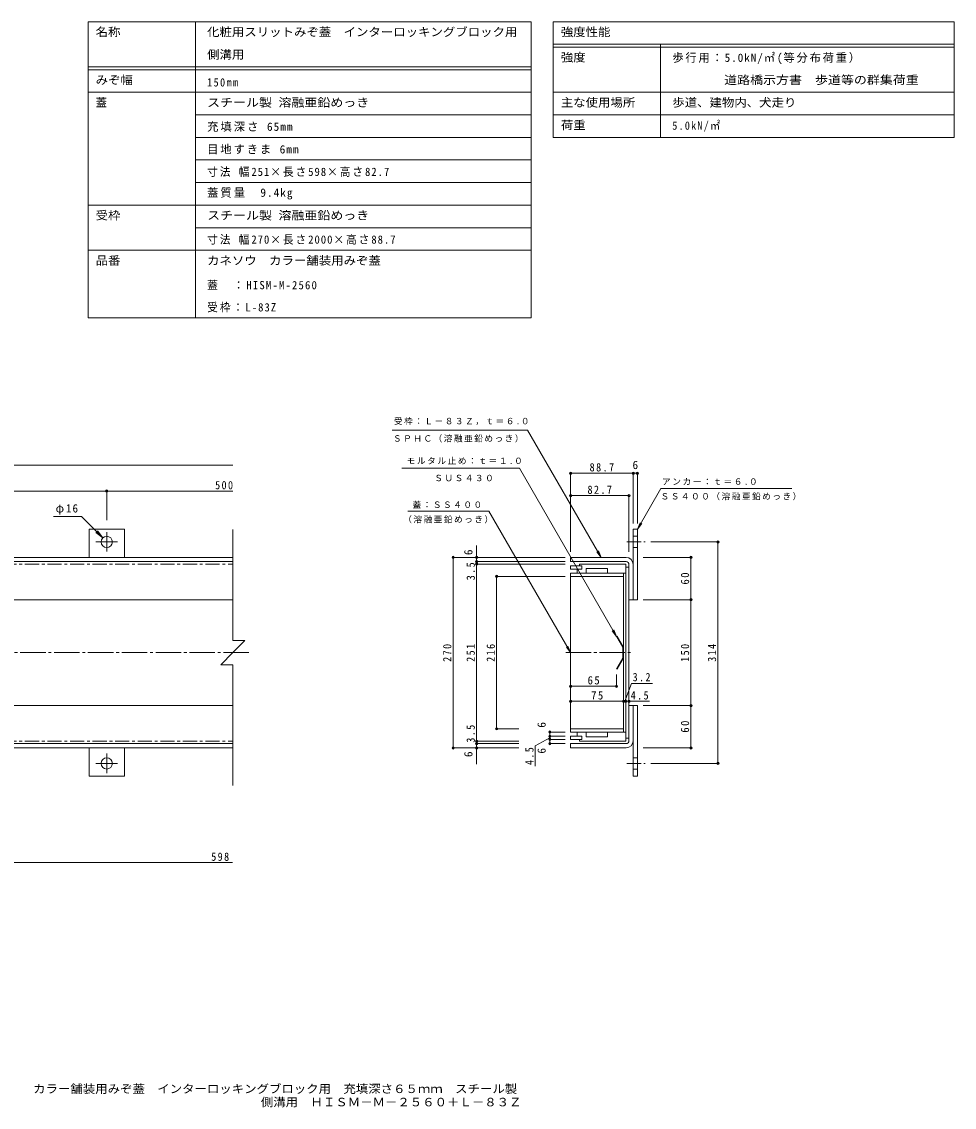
# Model space of a CAD drawing. Units: millimetres at full size, sheet at 1:4; some dimension numbers follow another scale. Extents: x -889 to 1123, y -778 to 761.
# Drawn here: x -200 to 1123, y -778 to 761 of the extents above; entities that cross this region are included whole.
import ezdxf
from ezdxf.enums import TextEntityAlignment as Align

# ---------------------------------------------------------------- set-up
doc = ezdxf.new("R2010")
doc.units = ezdxf.units.MM
doc.header["$LTSCALE"] = 4
doc.header["$PDMODE"] = 32
doc.header["$PDSIZE"] = 3.2
doc.linetypes.add('CHAIN1', pattern=[8, 5, -1, 1, -1])
doc.linetypes.add('CHAIN2', pattern=[12, 9, -1, 1, -1])
for name, color, linetype, lineweight in [('0-0_通り芯', 7, 'CHAIN2', 9), ('0-1_躯体', 2, 'Continuous', 9), ('0-2_仕上', 7, 'Continuous', 9), ('0-3_建具', 4, 'Continuous', 9), ('0-4_その他', 7, 'Continuous', 9), ('0-5_寸法', 7, 'Continuous', 9), ('F-5_F-5ﾚｲﾔ', 2, 'Continuous', 9), ('F-F_F-Fﾚｲﾔ', 7, 'Continuous', 9)]:
    doc.layers.add(name, color=color, linetype=linetype, lineweight=lineweight)
doc.layers.add('F-4_F-4ﾚｲﾔ', color=2, linetype='Continuous')
doc.styles.add('ＭＳ ゴシック', font='')
doc.styles.get('ＭＳ ゴシック').set_extended_font_data('MS Gothic')

msp = doc.modelspace()

# ---------------------------------------------------------------- linework, layer by layer
at = {"layer": '0-0_通り芯'}
for p, q in [((122.432, -133.462), (-836.706, -133.462)), ((571.866, -133.462), (666.125, -133.462))]:
    msp.add_line(p, q, dxfattribs=at)
at = {"layer": '0-1_躯体'}
for p, q in [((99.85, -58.462), (-231.463, -58.462)), ((99.85, -208.462), (-231.463, -208.462))]:
    msp.add_line(p, q, dxfattribs=at)
at = {"layer": '0-2_仕上', "color": 3, "linetype": 'CHAIN1'}
msp.add_line((-226.963, -7.962), (99.35, -7.962), dxfattribs=at)
at = {"layer": '0-2_仕上'}
for p, q in [((578.945, -10.462), (578.945, -14.962)), ((594.945, -10.462), (578.945, -10.462)), ((594.945, -14.962), (578.945, -14.962)), ((587.945, -14.962), (587.945, -20.962)), ((591.445, -7.962), (591.445, -10.462)), ((657.145, -7.962), (591.445, -7.962)), ((594.945, -10.462), (594.945, -14.962)), ((601.145, -13.962), (601.145, -20.962)), ((631.145, -13.962), (601.145, -13.962)), ((631.145, -13.962), (631.145, -20.962)), ((657.145, -7.962), (657.145, -12.462)), ((578.945, -245.962), (578.945, -20.962)), ((657.145, -20.962), (578.945, -20.962)), ((653.945, -25.462), (578.945, -25.462)), ((653.945, -245.962), (653.945, -20.962)), ((653.945, -241.462), (578.945, -241.462)), ((657.145, -245.962), (578.945, -245.962)), ((587.945, -251.963), (587.945, -245.962)), ((601.145, -252.962), (601.145, -245.962)), ((631.145, -252.962), (631.145, -245.962)), ((578.945, -256.463), (578.945, -251.963)), ((594.945, -251.963), (578.945, -251.963)), ((594.945, -256.463), (578.945, -256.463)), ((591.445, -258.963), (591.445, -256.463)), ((657.145, -258.963), (591.445, -258.963)), ((594.945, -256.463), (594.945, -251.963)), ((631.145, -252.962), (601.145, -252.962)), ((657.145, -258.963), (657.145, -254.463))]:
    msp.add_line(p, q, dxfattribs=at)
at = {"layer": '0-2_仕上', "color": 2}
for p, q in [((661.645, -12.462), (657.145, -12.462)), ((661.645, -254.463), (661.645, -12.462))]:
    msp.add_line(p, q, dxfattribs=at)
at = {"layer": '0-2_仕上', "color": 3}
for p, q in [((643.945, -110.374), (644.811, -109.874)), ((652.945, -140.962), (643.945, -156.551)), ((653.945, -141.23), (644.811, -157.051)), ((643.945, -156.551), (644.811, -157.051))]:
    msp.add_line(p, q, dxfattribs=at)
at = {"layer": '0-2_仕上', "color": 3, "linetype": 'CHAIN1'}
msp.add_lwpolyline([(-226.963, -7.962), (-226.963, -258.963), (99.35, -258.963)], dxfattribs=at)
at = {"layer": '0-2_仕上', "color": 2}
msp.add_lwpolyline([(661.645, -254.463), (657.145, -254.463), (657.145, -12.462)], dxfattribs=at)
at = {"layer": '0-2_仕上', "color": 3}
for points in [[(652.945, -140.962), (652.945, -125.962), (643.945, -110.374)], [(653.945, -141.23), (653.945, -125.694), (644.811, -109.874)]]:
    msp.add_lwpolyline(points, dxfattribs=at)
at = {"layer": '0-3_建具'}
for p, q in [((-103.963, 41.538), (-53.963, 41.538)), ((-103.963, 1.538), (-103.963, 41.538)), ((-53.963, 41.538), (-53.963, 1.538)), ((99.85, 41.249), (99.85, -116.339)), ((667.645, 41.538), (673.645, 41.538)), ((667.645, -58.462), (667.645, 41.538)), ((667.645, 31.538), (673.645, 31.538)), ((673.645, -58.462), (673.645, 41.538)), ((667.645, 15.538), (673.645, 15.538)), ((99.85, 1.538), (-828.963, 1.538)), ((99.85, -4.462), (-828.963, -4.462)), ((657.645, -4.462), (578.945, -4.462)), ((667.645, -58.462), (673.645, -58.462)), ((116.974, -116.339), (99.85, -116.339)), ((99.85, -322.008), (99.85, -150.585)), ((661.645, -258.462), (661.645, -208.462)), ((667.645, -208.462), (667.645, -308.462)), ((673.645, -208.462), (673.645, -308.462)), ((99.85, -262.463), (-828.963, -262.463)), ((99.85, -268.462), (-828.963, -268.462)), ((-103.963, -268.462), (-103.963, -308.462)), ((-53.963, -308.462), (-53.963, -268.462)), ((657.645, -262.463), (578.945, -262.463)), ((667.645, -282.462), (673.645, -282.462)), ((667.645, -298.462), (673.645, -298.462)), ((-103.963, -308.462), (-53.963, -308.462)), ((667.645, -308.462), (673.645, -308.462))]:
    msp.add_line(p, q, dxfattribs=at)
at = {"layer": '0-3_建具', "linetype": 'CHAIN1'}
for p, q in [((-78.963, 23.538), (-78.963, 37.358)), ((-78.963, 23.538), (-94.435, 23.538)), ((-78.963, 23.538), (-63.491, 23.538)), ((-78.963, 23.538), (-78.963, 9.718)), ((658.718, 23.538), (684.656, 23.538)), ((-78.963, -290.462), (-78.963, -276.643)), ((-78.963, -290.462), (-94.435, -290.462)), ((-78.963, -290.462), (-78.963, -304.282)), ((-78.963, -290.462), (-63.491, -290.462)), ((658.718, -290.462), (684.656, -290.462))]:
    msp.add_line(p, q, dxfattribs=at)
at = {"layer": '0-3_建具'}
for points in [[(578.945, -4.462), (578.945, 1.538), (657.645, 1.538)], [(661.645, -8.462), (661.645, -58.462), (667.645, -58.462)], [(116.974, -116.339), (99.85, -133.462), (82.727, -150.585), (99.85, -150.585)], [(661.645, -208.462), (667.645, -208.462), (673.645, -208.462)], [(578.945, -262.463), (578.945, -268.462), (657.645, -268.462)]]:
    msp.add_lwpolyline(points, dxfattribs=at)
for centre in [(-78.963, 23.538), (-78.963, -290.462)]:
    msp.add_circle(centre, 8, dxfattribs=at)
for centre, radius, start, end in [((657.645, -8.462), 10, 0, 90), ((657.645, -8.462), 4, 0, 90), ((657.645, -258.462), 4, 270, 0), ((657.645, -258.462), 10, 270, 0)]:
    msp.add_arc(centre, radius, start, end, dxfattribs=at)
at = {"layer": '0-4_その他'}
for p, q in [((-828.963, 132.122), (99.85, 132.122)), ((578.945, 122.058), (578.945, 9.538)), ((578.945, 120.858), (667.645, 120.858)), ((667.645, 122.058), (667.645, 49.538)), ((667.645, 120.858), (673.645, 120.858)), ((673.645, 122.058), (673.645, 49.538)), ((-578.963, 95.557), (-78.963, 95.557)), ((-78.963, 96.757), (-78.963, 54.513)), ((-78.963, 95.557), (99.85, 95.557)), ((578.945, 89.072), (661.645, 89.072)), ((661.645, 90.272), (661.645, 9.538)), ((-154.656, 59.535), (-114.96, 59.535)), ((-84.62, 29.195), (-114.96, 59.535)), ((-84.62, 29.195), (-94.536, 36.804)), ((-84.62, 29.195), (-92.229, 39.112)), ((445.564, 1.538), (445.564, 18.638)), ((788.949, 23.538), (692.656, 23.538)), ((787.749, 23.538), (787.749, -290.462)), ((411.066, 1.538), (570.945, 1.538)), ((412.266, 1.538), (412.266, -268.462)), ((445.564, 1.538), (445.564, -4.462)), ((750.698, 1.538), (681.645, 1.538)), ((749.498, 1.538), (749.498, -58.462)), ((444.364, -4.462), (570.945, -4.462)), ((444.364, -7.962), (570.945, -7.962)), ((445.564, -4.462), (445.564, -7.962)), ((445.564, -7.962), (445.564, -258.963)), ((472.769, -25.462), (570.944, -25.462)), ((473.969, -241.463), (473.969, -25.462)), ((750.698, -58.462), (681.645, -58.462)), ((749.498, -58.462), (749.498, -208.462)), ((643.945, -182.272), (643.945, -164.551)), ((578.945, -181.072), (643.945, -181.072)), ((578.945, -202.448), (653.945, -202.448)), ((653.945, -202.448), (657.145, -202.448)), ((657.145, -202.448), (661.646, -202.448)), ((661.646, -202.448), (690.524, -202.448)), ((750.698, -208.462), (681.645, -208.462)), ((749.498, -208.462), (749.498, -268.462)), ((472.769, -241.463), (505.472, -241.463)), ((548.233, -245.963), (570.944, -245.963)), ((549.433, -251.963), (549.433, -245.963)), ((444.364, -258.963), (505.472, -258.963)), ((445.564, -258.963), (445.564, -262.463)), ((549.433, -254.213), (528.827, -265.496)), ((548.233, -251.963), (570.944, -251.963)), ((548.233, -256.463), (570.944, -256.463)), ((549.433, -256.463), (549.433, -251.963)), ((549.433, -262.463), (549.433, -256.463)), ((411.066, -268.462), (505.472, -268.462)), ((444.364, -262.463), (505.472, -262.463)), ((445.564, -262.463), (445.564, -268.462)), ((445.564, -268.462), (445.564, -291.755)), ((528.827, -265.496), (528.827, -294.387)), ((548.233, -262.463), (570.945, -262.463)), ((750.698, -268.462), (681.645, -268.462)), ((788.949, -290.462), (692.656, -290.462)), ((-226.963, -431.156), (99.35, -431.156))]:
    msp.add_line(p, q, dxfattribs=at)
msp.add_lwpolyline([(655.545, -202.448), (665.338, -177.217), (694.89, -177.217)], dxfattribs=at)
for p in [(578.945, 120.858), (667.645, 120.858), (673.645, 120.858), (-78.963, 95.557), (578.945, 89.072), (661.645, 89.072), (787.749, 23.538), (412.266, 1.538), (445.564, 1.538), (749.498, 1.538), (445.564, -4.462), (445.564, -7.962), (473.969, -25.462), (749.498, -58.462), (578.945, -181.072), (643.945, -181.072), (578.945, -202.448), (653.945, -202.448), (657.145, -202.448), (661.646, -202.448), (749.498, -208.462), (473.969, -241.463), (549.433, -245.963), (445.564, -258.963), (445.564, -262.463), (549.433, -251.963), (549.433, -256.463), (549.433, -262.463), (412.266, -268.462), (445.564, -268.462), (749.498, -268.462), (787.749, -290.462)]:
    msp.add_point(p, dxfattribs=at)
at = {"layer": '0-5_寸法'}
for p, q in [((326.021, 182.097), (517.779, 182.097)), ((517.779, 182.097), (622.024, 1.538)), ((339.584, 128.151), (506.232, 128.151)), ((506.232, 128.151), (643.944, -110.374)), ((706.874, 99.092), (673.645, 41.538)), ((706.874, 99.092), (892.425, 99.092)), ((347.849, 67.293), (463.038, 67.293)), ((463.038, 67.293), (578.944, -133.462)), ((673.645, 41.538), (677.472, 50.777)), ((673.645, 41.538), (679.733, 49.472)), ((622.024, 1.538), (615.937, 9.472)), ((622.024, 1.538), (618.198, 10.777)), ((643.944, -110.374), (637.856, -102.44)), ((643.944, -110.374), (640.117, -101.135)), ((578.944, -133.462), (572.856, -125.529)), ((578.944, -133.462), (575.117, -124.223))]:
    msp.add_line(p, q, dxfattribs=at)
at = {"layer": 'F-5_F-5ﾚｲﾔ', "color": 7}
msp.add_line((554.32, 660.916), (1123.007, 660.916), dxfattribs=at)
at = {"layer": 'F-F_F-Fﾚｲﾔ'}
for p, q in [((-105.38, 760.916), (522.879, 760.916)), ((-105.38, 760.916), (-105.38, 340.916)), ((46.816, 760.916), (46.816, 340.916)), ((522.879, 760.916), (522.879, 340.916)), ((554.32, 760.916), (554.32, 596.916)), ((554.32, 760.916), (1123.007, 760.916)), ((1123.007, 760.916), (1123.007, 596.916)), ((554.32, 728.916), (1123.007, 728.916)), ((554.32, 724.916), (1123.007, 724.916)), ((706.516, 728.916), (706.516, 596.916)), ((-105.38, 696.916), (522.879, 696.916)), ((-105.38, 692.916), (522.879, 692.916)), ((-105.38, 660.916), (522.879, 660.916)), ((554.32, 660.916), (1123.007, 660.916)), ((46.816, 628.916), (522.879, 628.916)), ((554.32, 628.916), (1123.007, 628.916)), ((46.816, 596.916), (522.879, 596.916)), ((554.32, 596.916), (1123.007, 596.916)), ((46.816, 564.916), (522.879, 564.916)), ((46.816, 532.916), (522.879, 532.916)), ((-105.38, 500.916), (522.879, 500.916)), ((46.816, 468.916), (522.879, 468.916)), ((-105.38, 436.916), (522.879, 436.916)), ((-105.38, 340.916), (522.879, 340.916))]:
    msp.add_line(p, q, dxfattribs=at)

# ---------------------------------------------------------------- texts
at = {"layer": '0-4_その他', "color": 2, "style": 'ＭＳ ゴシック'}
msp.add_text('6', height=11.73, dxfattribs=at).set_placement((666.645, 123.258), align=Align.BOTTOM_LEFT)
for p in [(443.164, 4.755), (547.033, -239.856), (443.164, -281.517), (547.033, -276.573)]:
    msp.add_text('6', height=11.73, rotation=90, dxfattribs=at).set_placement(p, align=Align.BOTTOM_LEFT)
at = {"layer": '0-4_その他', "color": 2, "char_height": 11.73, "attachment_point": 7, "style": 'ＭＳ ゴシック'}
for s, insert in [('\\T1.28;\\W0.9;88.7', (605.795, 123.258)), ('\\T1.27;\\W0.9;500', (74.714, 97.957)), ('\\T1.28;\\W0.9;82.7', (602.795, 91.472)), ('\\T1.19;φ16', (-151.508, 62.075)), ('\\T1.27;\\W0.95;65', (602.945, -178.672)), ('\\T1.27;\\W0.9;3.2', (666.797, -174.17)), ('\\T1.27;\\W0.95;75', (607.945, -200.048)), ('\\T1.27;\\W0.9;4.5', (664.077, -200.048)), ('\\T1.27;\\W0.9;598', (69.161, -428.756))]:
    msp.add_mtext(s, dxfattribs=dict(at, insert=insert))
at = {"layer": '0-4_その他', "color": 2, "char_height": 11.73, "attachment_point": 7, "rotation": 90, "style": 'ＭＳ ゴシック'}
for s, insert in [('\\T1.27;\\W0.9;3.5', (443.164, -30.842)), ('\\T1.27;\\W0.95;60', (747.098, -36.962)), ('\\T1.27;\\W0.9;270', (409.866, -146.462)), ('\\T1.27;\\W0.9;251', (443.164, -146.462)), ('\\T1.27;\\W0.9;216', (471.569, -146.462)), ('\\T1.27;\\W0.9;150', (747.098, -146.462)), ('\\T1.27;\\W0.9;314', (785.349, -146.462)), ('\\T1.27;\\W0.95;60', (747.098, -246.962)), ('\\T1.27;\\W0.9;3.5', (443.164, -261.099)), ('\\T1.27;\\W0.9;4.5', (526.454, -292.9))]:
    msp.add_mtext(s, dxfattribs=dict(at, insert=insert))
at = {"layer": '0-5_寸法', "char_height": 8.798, "attachment_point": 7, "style": 'ＭＳ ゴシック'}
for s, insert in [('\\T1.17;受枠：Ｌ－８３Ｚ，ｔ＝６.０', (328.317, 188.99)), ('\\T1.17;ＳＰＨＣ（溶融亜鉛めっき）', (326.877, 164.509)), ('\\T1.18;モルタル止め：ｔ＝１.０', (346.281, 133.432)), ('\\T1.17;ＳＵＳ４３０', (385.488, 109.412)), ('\\T1.18;アンカー：ｔ＝６.０', (708.461, 104.061)), ('\\T1.17;ＳＳ４００（溶融亜鉛めっき）', (706.404, 82.48)), ('\\T1.17;蓋：ＳＳ４００', (354.658, 71.247)), ('\\T1.17;（溶融亜鉛めっき）', (341.492, 49.833))]:
    msp.add_mtext(s, dxfattribs=dict(at, insert=insert))
at = {"layer": 'F-4_F-4ﾚｲﾔ', "style": 'ＭＳ ゴシック', "width": 1.1}
for s, p in [('カラー舗装用みぞ蓋\u3000インターロッキングブロック用\u3000充填深さ６５ｍｍ\u3000スチール製', (-183.297, -761.267)), ('側溝用\u3000ＨＩＳＭ－Ｍ－２５６０＋Ｌ－８３Ｚ', (139.579, -780.096))]:
    msp.add_text(s, height=11.73, dxfattribs=at).set_placement(p, align=Align.BOTTOM_LEFT)
at = {"layer": 'F-5_F-5ﾚｲﾔ', "style": 'ＭＳ ゴシック'}
for s, width, p in [('化粧用スリットみぞ蓋\u3000インターロッキングブロック用', 1.1, (63.35, 736.916)), ('側溝用', 1.1, (63.35, 704.916)), ('スチール製 溶融亜鉛めっき', 1.15, (63.35, 636.916))]:
    msp.add_text(s, height=11.73, dxfattribs=dict(at, width=width)).set_placement(p, align=Align.BOTTOM_LEFT)
at = {"layer": 'F-5_F-5ﾚｲﾔ', "char_height": 11.73, "attachment_point": 7, "style": 'ＭＳ ゴシック'}
for s, insert in [('\\T1.28;\\W0.9;150mm', (63.35, 668.916)), ('\\T1.18;充填深さ\\~65mm', (63.35, 604.916)), ('\\T1.17;目地すきま\\~6mm', (63.35, 572.916))]:
    msp.add_mtext(s, dxfattribs=dict(at, insert=insert))
at = {"layer": 'F-F_F-Fﾚｲﾔ', "color": 2, "style": 'ＭＳ ゴシック'}
for s, width, p in [('名称', 1.1, (-94.733, 736.916)), ('強度性能', 1.1, (564.967, 736.916)), ('強度', 1.1, (564.967, 700.916)), ('みぞ幅', 1.1, (-94.733, 668.916)), ('\u3000 \u3000 \u3000道路橋示方書\u3000歩道等の群集荷重', 1.15, (723.05, 668.916)), ('主な使用場所', 1.1, (564.967, 636.916)), ('歩道、建物内、犬走り', 1.1, (723.05, 636.916)), ('荷重', 1.1, (564.967, 604.916)), ('受枠', 1.1, (-94.733, 476.916)), ('スチール製 溶融亜鉛めっき', 1.15, (63.35, 476.916)), ('品番', 1.1, (-94.733, 412.916)), ('カネソウ\u3000カラー舗装用みぞ蓋', 1.1, (63.35, 412.916))]:
    msp.add_text(s, height=11.73, dxfattribs=dict(at, width=width)).set_placement(p, align=Align.BOTTOM_LEFT)
msp.add_text('蓋', height=11.73, dxfattribs=at).set_placement((-94.733, 636.916), align=Align.BOTTOM_LEFT)
at = {"layer": 'F-F_F-Fﾚｲﾔ', "color": 2, "char_height": 11.73, "attachment_point": 7, "style": 'ＭＳ ゴシック'}
for s, insert in [('\\T1.16;歩行用：5.0kN/㎡(等分布荷重）', (723.05, 700.916)), ('\\T1.24;\\W0.9;5.0kN/㎡', (723.05, 604.916)), ('\\T1.18;\\W0.95;寸法\\~幅251×長さ598×高さ82.7', (63.35, 540.916)), ('\\T1.18;蓋質量\u30009.4kg', (63.35, 508.916)), ('\\T1.18;\\W0.95;寸法\\~幅270×長さ2000×高さ88.7', (63.35, 444.916)), ('\\T1.22;\\W0.95;蓋\u3000：HISM-M-2560', (63.35, 380.916)), ('\\T1.19;\\W0.95;受枠：L-83Z', (63.35, 348.916))]:
    msp.add_mtext(s, dxfattribs=dict(at, insert=insert))

doc.saveas('drawing.dxf')
